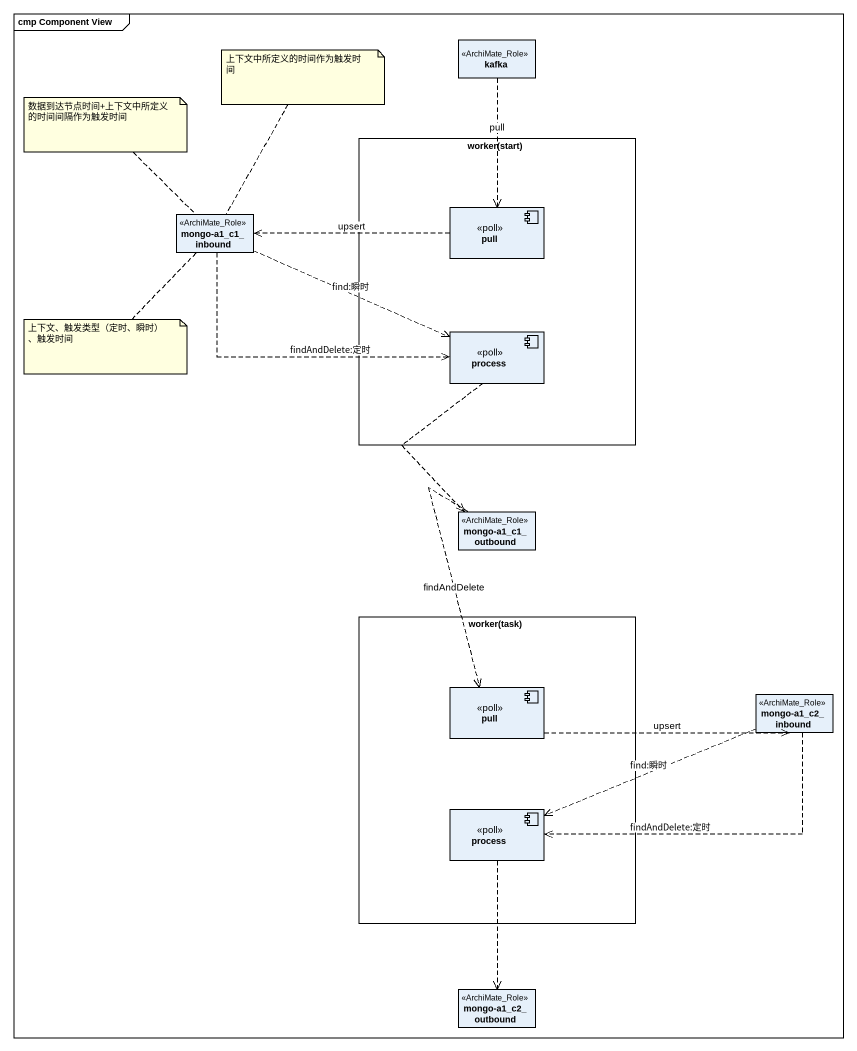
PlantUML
@startuml
mainframe cmp Component View
allowmixing
hide circle
hide empty members
class kafka <<ArchiMate_Role>>
rectangle "worker(start)" as worker_start {
  component pull <<poll>>
  component "process" as process_ <<poll>>
}
class "mongo-a1_c1_inbound" as mongo_a1_c1_inbound <<ArchiMate_Role>>
class "mongo-a1_c1_outbound" as mongo_a1_c1_outbound <<ArchiMate_Role>>
rectangle "worker(task)" as worker_task {
  component "pull" as pull_2 <<poll>>
  component "process" as process__2 <<poll>>
}
class "mongo-a1_c2_inbound" as mongo_a1_c2_inbound <<ArchiMate_Role>>
class "mongo-a1_c2_outbound" as mongo_a1_c2_outbound <<ArchiMate_Role>>
kafka ..> pull : pull
mongo_a1_c1_inbound .right.> process_ : findAndDelete:定时
mongo_a1_c1_inbound .right.> process_ : find:瞬时
pull .left.> mongo_a1_c1_inbound : upsert
process_ ..> mongo_a1_c1_outbound
mongo_a1_c1_outbound ..> pull_2 : findAndDelete
pull_2 .right.> mongo_a1_c2_inbound : upsert
mongo_a1_c2_inbound .left.> process__2 : findAndDelete:定时
mongo_a1_c2_inbound .left.> process__2 : find:瞬时
process__2 ..> mongo_a1_c2_outbound
note top of mongo_a1_c1_inbound : 上下文中所定义的时间作为触发时间
note top of mongo_a1_c1_inbound : 数据到达节点时间+上下文中所定义的时间间隔作为触发时间
note bottom of mongo_a1_c1_inbound : 上下文、触发类型（定时、瞬时）、触发时间
@enduml
